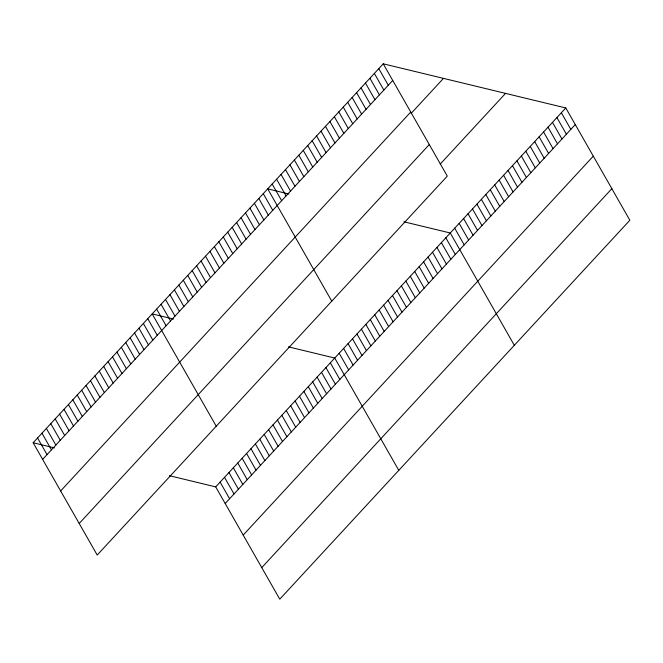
<?xml version="1.0" encoding="UTF-8"?>
<svg xmlns="http://www.w3.org/2000/svg" width="663" height="663" viewBox="0 0 663 663"><rect width="100%" height="100%" fill="white"/><g stroke="black" fill="none" stroke-linecap="round" stroke-linejoin="round"><path stroke-width="0.99" d="M383.239 63.814L447.293 176.118L97.204 555.047L33.15 442.751L383.239 63.814L565.796 107.953L629.85 220.249L279.761 599.186L215.707 486.882L169.363 475.678M42.639 459.384L392.728 80.455M60.648 490.96L410.737 112.022M411.11 113.423L443.481 78.375M79.195 523.48L429.293 144.542M440.166 164.151L505.554 93.384M215.707 486.882L565.796 107.953M225.196 503.524L575.285 124.586M243.205 535.091L593.294 156.161M261.752 567.619L611.841 188.682M289.027 194.019L267.711 188.864L331.765 301.168M403.924 221.798L450.268 232.995L514.322 345.299M173.499 319.06L152.183 313.914L216.237 426.21M288.397 346.84L334.732 358.045L398.794 470.349M33.15 442.751L54.465 447.906M561.354 112.76L570.843 129.401M556.903 117.566L566.401 134.208M552.461 122.382L561.951 139.015M548.019 127.188L557.508 143.83M543.577 131.995L553.066 148.636M539.135 136.81L548.624 153.443M534.693 141.617L544.182 158.258M530.251 146.424L539.74 163.065M525.8 151.239L535.298 167.872M521.358 156.045L530.848 172.687M516.916 160.852L526.405 177.493M512.474 165.667L521.963 182.3M508.032 170.474L517.521 187.115M503.59 175.281L513.079 191.922M499.14 180.096L508.637 196.729M494.697 184.902L504.187 201.544M490.255 189.709L499.745 206.35M485.813 194.524L495.302 211.157M481.371 199.331L490.86 215.972M476.929 204.138L486.418 220.779M472.479 208.953L481.976 225.586M468.037 213.759L477.526 230.401M378.797 68.62L388.286 85.262M463.594 218.566L473.084 235.208M374.355 73.436L383.844 90.069M459.152 223.381L468.642 240.014M369.913 78.242L379.402 94.884M454.71 228.188L464.199 244.829M365.462 83.049L374.96 99.69M361.02 87.864L370.509 104.497M445.818 237.81L455.315 254.443M356.578 92.671L366.067 109.312M441.376 242.617L450.865 259.258M352.136 97.478L361.625 114.119M436.934 247.423L446.423 264.065M347.694 102.293L357.183 118.926M432.491 252.238L441.981 268.88M343.252 107.099L352.741 123.741M428.049 257.045L437.539 273.686M338.801 111.906L348.299 128.547M423.607 261.852L433.096 278.493M334.359 116.721L343.848 133.354M419.157 266.667L428.654 283.308M329.917 121.528L339.406 138.169M414.715 271.474L424.204 288.115M325.475 126.335L334.964 142.976M410.273 276.28L419.762 292.922M321.033 131.15L330.522 147.783M405.831 281.095L415.32 297.737M316.591 135.956L326.08 152.598M401.388 285.902L410.878 302.543M312.14 140.763L321.638 157.404M396.946 290.717L406.436 307.35M307.698 145.578L317.187 162.211M392.496 295.524L401.993 312.165M303.256 150.385L312.745 167.026M388.054 300.331L397.551 316.972M298.814 155.192L308.303 171.833M383.612 305.146L393.101 321.779M294.372 160.007L303.861 176.64M379.17 309.952L388.659 326.594M289.93 164.814L299.419 181.455M374.728 314.759L384.217 331.401M285.48 169.62L294.977 186.262M370.286 319.574L379.775 336.207M281.037 174.435L290.527 191.068M365.843 324.381L375.333 341.022M276.595 179.242L286.084 195.883M361.393 329.188L370.89 345.829M272.153 184.049L281.642 200.69M356.951 334.003L366.44 350.636M352.509 338.81L361.998 355.451M263.269 193.671L272.758 210.312M348.067 343.616L357.556 360.258M258.827 198.477L268.316 215.119M343.625 348.431L353.114 365.064M254.377 203.292L263.874 219.934M339.183 353.238L348.672 369.879M249.934 208.099L259.424 224.74M245.492 212.906L254.982 229.547M330.323 362.818L339.821 379.46M241.05 217.721L250.539 234.362M325.914 367.592L335.412 384.233M236.608 222.528L246.097 239.169M321.514 372.366L331.003 388.999M232.166 227.334L241.655 243.976M317.105 377.131L326.594 393.772M227.716 232.149L237.213 248.791M312.696 381.905L322.185 398.546M223.274 236.956L232.763 253.597M308.287 386.678L317.776 403.319M218.831 241.771L228.321 258.404M303.878 391.452L313.367 408.085M214.389 246.578L223.879 263.219M299.469 396.225L308.958 412.858M209.947 251.385L219.436 268.026M295.06 400.991L304.549 417.632M205.505 256.2L214.994 272.833M290.651 405.764L300.14 422.406M201.055 261.007L210.552 277.648M286.242 410.538L295.731 427.179M196.613 265.813L206.102 282.455M281.833 415.311L291.322 431.945M192.171 270.628L201.66 287.261M277.424 420.077L286.913 436.718M187.728 275.435L197.218 292.076M273.015 424.85L282.504 441.492M183.286 280.242L192.776 296.883M268.606 429.624L278.095 446.265M264.197 434.398L273.686 451.031M178.844 285.057L188.333 301.69M259.788 439.171L269.277 455.804M174.394 289.864L183.891 306.505M255.379 443.937L264.869 460.578M169.952 294.67L179.441 311.312M250.97 448.71L260.468 465.351M165.51 299.485L174.999 316.118M246.561 453.484L256.059 470.125M161.068 304.292L170.557 320.933M242.152 458.257L251.65 474.89M156.625 309.099L166.115 325.74M237.752 463.023L247.241 479.664M233.343 467.796L242.832 484.438M147.774 318.679L157.264 335.321M228.934 472.57L238.423 489.211M143.365 323.453L152.855 340.094M224.525 477.343L234.014 493.976M138.957 328.226L148.446 344.868M220.116 482.117L229.605 498.75M134.548 333L144.037 349.633M130.139 337.774L139.628 354.407M125.73 342.539L135.219 359.18M121.321 347.313L130.81 363.954M116.912 352.086L126.401 368.727M112.503 356.86L121.992 373.493M108.094 361.625L117.583 378.266M103.685 366.399L113.174 383.04M99.276 371.172L108.765 387.814M94.867 375.946L104.356 392.579M90.458 380.719L99.956 397.352M86.049 385.485L95.547 402.126M81.64 390.258L91.138 406.9M77.231 395.032L86.729 411.673M72.831 399.806L82.32 416.439M68.422 404.571L77.911 421.212M64.013 409.344L73.502 425.986M59.604 414.118L69.093 430.759M55.195 418.892L64.684 435.525M50.786 423.665L60.275 440.298M46.377 428.431L55.866 445.072M41.968 433.204L51.457 449.845M37.559 437.978L47.048 454.619"/></g></svg>
